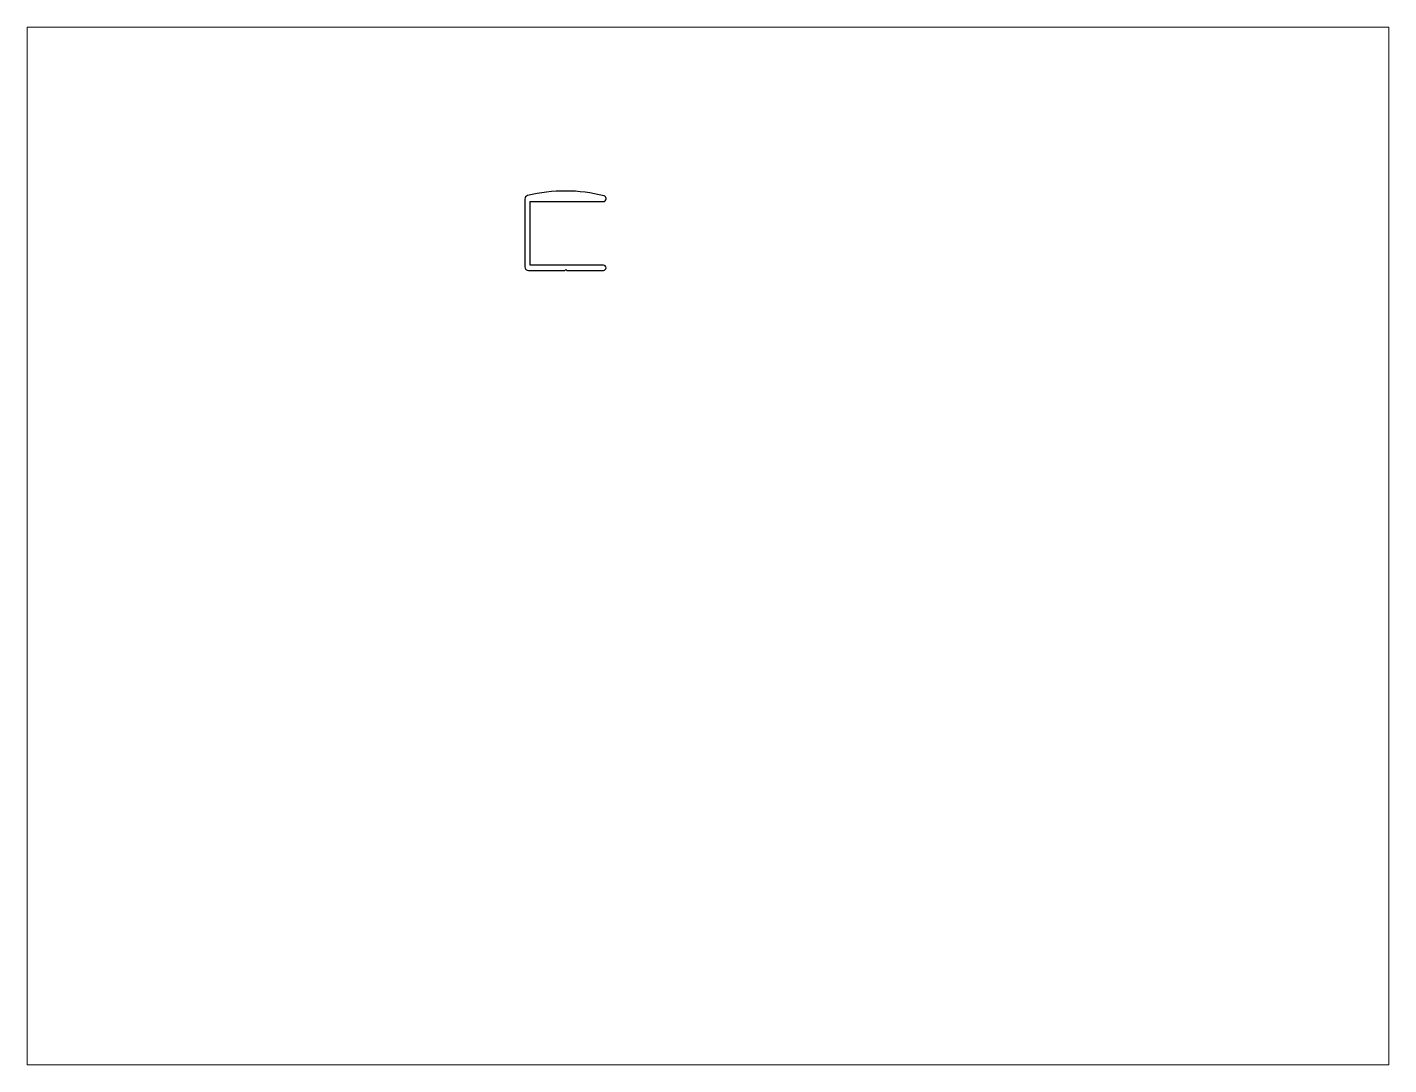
# Paper-space layout 'Layout1' of a CAD drawing. Extents: x 27 to 240, y 20 to 183.
# The model-space entities are those that its viewports show. They can reach past a viewport. Long polylines and large blocks are cut down to what shows.
import ezdxf

# ---------------------------------------------------------------- set-up
doc = ezdxf.new("R2010")
doc.units = 0
doc.header["$LTSCALE"] = 15
doc.layers.get('0').update_dxf_attribs({"linetype": 'CONTINUOUS'})

msp = doc.modelspace()

# ---------------------------------------------------------------- linework, layer by layer
at = {"color": 0, "linetype": 'CONTINUOUS', "ltscale": 10}
msp.add_lwpolyline([(161.06, 229.5, 0.122669), (139.39, 229.55, 0.345013), (138.63, 228.58), (138.63, 209.36, 0.414214), (139.63, 208.36), (149.96, 208.36), (150.26, 208.66), (150.56, 208.36), (160.88, 208.36, 1), (160.88, 209.86), (140.13, 209.86), (140.13, 227.86), (160.88, 227.86, 0.414214), (161.63, 228.61), (161.63, 228.78, 0.34377)], format="xyb", close=True, dxfattribs=at)

psp = doc.layouts.get("Layout1")

# ---------------------------------------------------------------- viewports
at = {"layer": '0', "color": 0, "linetype": 'BYBLOCK', "ltscale": 0.05}
psp.add_viewport(center=(133.35, 101.6), size=(213.36, 162.56), view_center_point=(190.51, 130.3), view_height=293.8955, dxfattribs=at)

doc.saveas('drawing.dxf')
